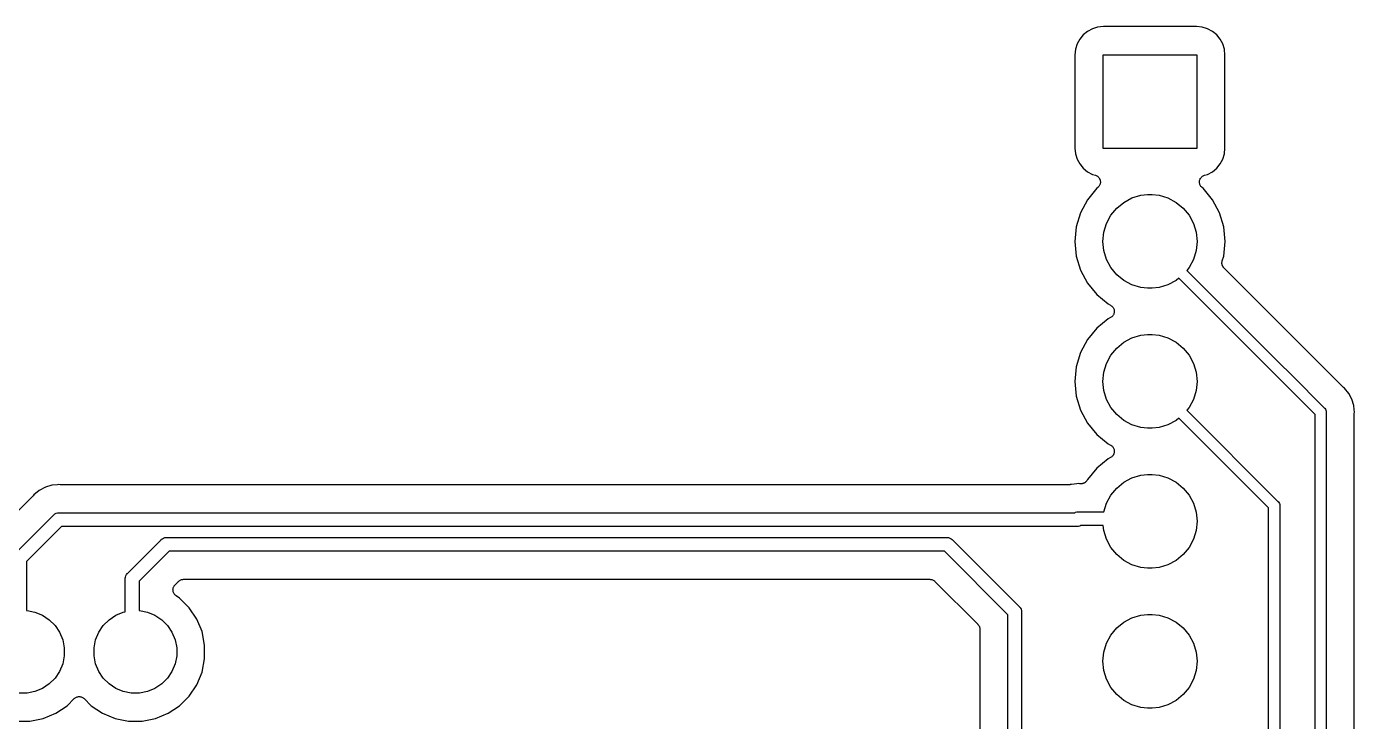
# Model space of a CAD drawing. Extents: x 1.79 to 9.66, y -5.89 to -1.5.
# Drawn here: x 7.895 to 8.844, y -5.356 to -4.859 of the extents above; entities that cross this region are included whole.
import ezdxf

# ---------------------------------------------------------------- set-up
doc = ezdxf.new("R2010")
doc.units = 0
doc.header["$MEASUREMENT"] = 0
doc.layers.add('BLACK', color=7, linetype='CONTINUOUS')

msp = doc.modelspace()

# ---------------------------------------------------------------- linework, layer by layer
at = {"layer": 'BLACK', "linetype": 'CONTINUOUS'}
for p, q in [((8.65032, -4.86512), (8.64783, -4.86817)), ((8.65337, -4.86263), (8.65032, -4.86512)), ((8.65684, -4.86077), (8.65337, -4.86263)), ((8.66061, -4.85962), (8.65684, -4.86077)), ((8.66478, -4.85921), (8.66061, -4.85962)), ((8.73122, -4.85921), (8.66478, -4.85921)), ((8.73539, -4.85962), (8.73122, -4.85921)), ((8.73916, -4.86077), (8.73539, -4.85962)), ((8.74263, -4.86263), (8.73916, -4.86077)), ((8.74568, -4.86512), (8.74263, -4.86263)), ((8.74817, -4.86817), (8.74568, -4.86512)), ((8.64482, -4.87541), (8.64441, -4.87958)), ((8.64597, -4.87164), (8.64482, -4.87541)), ((8.64783, -4.86817), (8.64597, -4.87164)), ((8.75003, -4.87164), (8.74817, -4.86817)), ((8.75118, -4.87541), (8.75003, -4.87164)), ((8.75159, -4.87958), (8.75118, -4.87541)), ((8.64441, -4.87958), (8.64441, -4.94602)), ((8.66454, -4.94626), (8.66454, -4.87934)), ((8.66454, -4.87934), (8.73146, -4.87934)), ((8.73146, -4.87934), (8.73146, -4.94626)), ((8.75159, -4.94602), (8.75159, -4.87958)), ((8.64441, -4.94602), (8.64482, -4.95019)), ((8.64482, -4.95019), (8.64597, -4.95396)), ((8.73146, -4.94626), (8.66454, -4.94626)), ((8.75003, -4.95396), (8.75118, -4.95019)), ((8.75118, -4.95019), (8.75159, -4.94602)), ((8.64597, -4.95396), (8.64783, -4.95743)), ((8.64783, -4.95743), (8.65032, -4.96048)), ((8.65032, -4.96048), (8.65337, -4.96297)), ((8.74263, -4.96297), (8.74568, -4.96048)), ((8.74568, -4.96048), (8.74817, -4.95743)), ((8.74817, -4.95743), (8.75003, -4.95396)), ((8.65337, -4.96297), (8.65684, -4.96483)), ((8.65684, -4.96483), (8.65908, -4.96551)), ((8.65908, -4.96551), (8.65913, -4.96553)), ((8.65913, -4.96553), (8.65913, -4.96553)), ((8.65913, -4.96553), (8.65913, -4.96553)), ((8.65913, -4.96553), (8.65915, -4.96553)), ((8.65915, -4.96553), (8.6596, -4.96572)), ((8.6596, -4.96572), (8.66003, -4.96591)), ((8.66003, -4.96591), (8.66004, -4.96591)), ((8.66004, -4.96591), (8.66005, -4.96592)), ((8.66005, -4.96592), (8.66045, -4.96619)), ((8.66045, -4.96619), (8.66084, -4.96646)), ((8.66084, -4.96646), (8.66084, -4.96646)), ((8.66084, -4.96646), (8.66085, -4.96647)), ((8.66085, -4.96647), (8.66119, -4.96682)), ((8.66119, -4.96682), (8.66152, -4.96715)), ((8.66152, -4.96715), (8.66153, -4.96716)), ((8.66153, -4.96716), (8.66153, -4.96717)), ((8.66153, -4.96717), (8.6618, -4.96757)), ((8.6618, -4.96757), (8.66206, -4.96797)), ((8.66206, -4.96797), (8.66206, -4.96798)), ((8.66206, -4.96798), (8.66207, -4.96799)), ((8.66207, -4.96799), (8.66225, -4.96843)), ((8.66225, -4.96843), (8.66243, -4.96887)), ((8.66251, -4.97129), (8.66241, -4.97176)), ((8.66241, -4.97176), (8.66241, -4.97177)), ((8.66243, -4.96887), (8.66243, -4.96888)), ((8.66243, -4.96888), (8.66243, -4.96889)), ((8.66243, -4.96889), (8.66252, -4.96936)), ((8.66261, -4.97082), (8.66251, -4.97129)), ((8.66252, -4.96936), (8.66261, -4.96983)), ((8.66261, -4.96983), (8.66261, -4.96984)), ((8.66261, -4.96984), (8.66261, -4.96985)), ((8.66261, -4.96985), (8.66261, -4.97033)), ((8.66261, -4.97033), (8.66261, -4.9708)), ((8.66261, -4.9708), (8.66261, -4.97081)), ((8.66261, -4.97081), (8.66261, -4.97082)), ((8.73339, -4.96978), (8.7334, -4.96977)), ((8.73339, -4.97025), (8.73339, -4.96978)), ((8.73339, -4.97073), (8.73339, -4.97025)), ((8.73339, -4.97074), (8.73339, -4.97073)), ((8.73339, -4.97076), (8.73339, -4.97074)), ((8.73348, -4.97122), (8.73339, -4.97076)), ((8.7334, -4.96976), (8.73349, -4.96929)), ((8.7334, -4.96977), (8.7334, -4.96976)), ((8.73357, -4.97169), (8.73348, -4.97122)), ((8.73349, -4.96929), (8.73359, -4.96882)), ((8.73357, -4.9717), (8.73357, -4.97169)), ((8.73357, -4.97171), (8.73357, -4.9717)), ((8.73375, -4.97216), (8.73357, -4.97171)), ((8.73359, -4.9688), (8.73378, -4.96837)), ((8.73359, -4.96881), (8.73359, -4.9688)), ((8.73359, -4.96882), (8.73359, -4.96881)), ((8.73378, -4.96837), (8.73397, -4.96792)), ((8.73397, -4.96791), (8.73398, -4.9679)), ((8.73397, -4.96792), (8.73397, -4.96791)), ((8.73398, -4.9679), (8.73424, -4.96751)), ((8.73424, -4.96751), (8.73451, -4.96711)), ((8.73451, -4.96711), (8.73452, -4.96711)), ((8.73452, -4.9671), (8.73487, -4.96676)), ((8.73452, -4.96711), (8.73452, -4.9671)), ((8.73487, -4.96676), (8.7352, -4.96643)), ((8.7352, -4.96643), (8.73521, -4.96642)), ((8.73521, -4.96642), (8.73522, -4.96641)), ((8.73522, -4.96641), (8.73562, -4.96615)), ((8.73562, -4.96615), (8.73601, -4.96588)), ((8.73601, -4.96588), (8.73602, -4.96588)), ((8.73602, -4.96588), (8.73603, -4.96587)), ((8.73603, -4.96587), (8.73648, -4.96569)), ((8.73648, -4.96569), (8.73692, -4.96551)), ((8.73692, -4.96551), (8.73916, -4.96483)), ((8.73916, -4.96483), (8.74263, -4.96297)), ((8.66001, -4.97481), (8.65333, -4.98295)), ((8.66081, -4.97416), (8.66001, -4.97481)), ((8.66114, -4.97383), (8.66081, -4.97416)), ((8.66148, -4.97349), (8.66114, -4.97383)), ((8.66149, -4.97348), (8.66148, -4.97349)), ((8.6615, -4.97347), (8.66149, -4.97348)), ((8.66176, -4.97308), (8.6615, -4.97347)), ((8.66203, -4.97268), (8.66176, -4.97308)), ((8.66204, -4.97266), (8.66203, -4.97267)), ((8.66203, -4.97267), (8.66203, -4.97268)), ((8.66222, -4.97223), (8.66204, -4.97266)), ((8.66241, -4.97178), (8.66222, -4.97223)), ((8.66241, -4.97177), (8.66241, -4.97178)), ((8.68513, -4.98173), (8.69144, -4.97982)), ((8.69144, -4.97982), (8.69636, -4.97934)), ((8.69636, -4.97934), (8.69964, -4.97934)), ((8.69964, -4.97934), (8.70456, -4.97982)), ((8.70456, -4.97982), (8.71087, -4.98173)), ((8.73393, -4.9726), (8.73375, -4.97216)), ((8.73393, -4.97261), (8.73393, -4.9726)), ((8.73394, -4.97262), (8.73393, -4.97261)), ((8.7342, -4.97301), (8.73394, -4.97262)), ((8.73446, -4.97342), (8.7342, -4.97301)), ((8.73447, -4.97342), (8.73446, -4.97342)), ((8.73447, -4.97343), (8.73447, -4.97342)), ((8.73481, -4.97377), (8.73447, -4.97343)), ((8.73514, -4.97412), (8.73481, -4.97377)), ((8.73516, -4.97413), (8.73514, -4.97412)), ((8.73519, -4.97416), (8.73516, -4.97413)), ((8.73516, -4.97413), (8.73516, -4.97413)), ((8.73516, -4.97413), (8.73516, -4.97413)), ((8.73599, -4.97481), (8.73519, -4.97416)), ((8.74267, -4.98295), (8.73599, -4.97481)), ((8.65333, -4.98295), (8.64837, -4.99224)), ((8.67004, -4.99412), (8.67422, -4.98902)), ((8.67422, -4.98902), (8.67932, -4.98484)), ((8.67932, -4.98484), (8.68513, -4.98173)), ((8.71087, -4.98173), (8.71668, -4.98484)), ((8.71668, -4.98484), (8.72178, -4.98902)), ((8.72178, -4.98902), (8.72596, -4.99412)), ((8.74763, -4.99224), (8.74267, -4.98295)), ((8.64837, -4.99224), (8.64531, -5.00232)), ((8.66502, -5.00624), (8.66693, -4.99993)), ((8.66693, -4.99993), (8.67004, -4.99412)), ((8.72596, -4.99412), (8.72907, -4.99993)), ((8.72907, -4.99993), (8.73098, -5.00624)), ((8.75069, -5.00232), (8.74763, -4.99224)), ((8.64531, -5.00232), (8.64428, -5.0128)), ((8.66437, -5.0128), (8.66502, -5.00624)), ((8.73098, -5.00624), (8.73163, -5.0128)), ((8.75172, -5.0128), (8.75069, -5.00232)), ((8.64428, -5.0128), (8.64531, -5.02328)), ((8.66502, -5.01936), (8.66437, -5.0128)), ((8.73163, -5.0128), (8.73098, -5.01936)), ((8.75069, -5.02328), (8.75172, -5.0128)), ((8.64531, -5.02328), (8.64837, -5.03336)), ((8.66693, -5.02567), (8.66502, -5.01936)), ((8.67004, -5.03148), (8.66693, -5.02567)), ((8.72907, -5.02567), (8.72596, -5.03148)), ((8.73098, -5.01936), (8.72907, -5.02567)), ((8.74942, -5.02816), (8.74944, -5.02794)), ((8.74944, -5.02843), (8.74942, -5.02816)), ((8.74944, -5.02772), (8.7495, -5.02746)), ((8.74944, -5.02794), (8.74944, -5.02772)), ((8.74944, -5.02869), (8.74944, -5.02843)), ((8.74949, -5.02891), (8.74944, -5.02869)), ((8.7495, -5.02746), (8.74953, -5.02719)), ((8.74953, -5.02719), (8.74959, -5.02698)), ((8.74959, -5.02698), (8.74964, -5.02676)), ((8.74964, -5.02676), (8.75069, -5.02328)), ((8.64837, -5.03336), (8.65333, -5.04265)), ((8.67422, -5.03658), (8.67004, -5.03148)), ((8.67932, -5.04076), (8.67422, -5.03658)), ((8.72596, -5.03148), (8.72432, -5.03347)), ((8.72432, -5.03347), (8.79029, -5.09944)), ((8.74951, -5.02913), (8.74949, -5.02891)), ((8.74958, -5.02939), (8.74951, -5.02913)), ((8.74963, -5.02965), (8.74958, -5.02939)), ((8.74972, -5.02986), (8.74963, -5.02965)), ((8.74978, -5.03007), (8.74972, -5.02986)), ((8.7499, -5.03031), (8.74978, -5.03007)), ((8.75, -5.03055), (8.7499, -5.03031)), ((8.75012, -5.03074), (8.75, -5.03055)), ((8.75023, -5.03094), (8.75012, -5.03074)), ((8.75039, -5.03115), (8.75023, -5.03094)), ((8.75054, -5.03137), (8.75039, -5.03115)), ((8.7507, -5.03153), (8.75054, -5.03137)), ((8.75084, -5.0317), (8.7507, -5.03153)), ((8.75088, -5.03175), (8.75084, -5.0317)), ((8.81385, -5.09471), (8.75088, -5.03175)), ((8.65333, -5.04265), (8.66001, -5.05079)), ((8.68513, -5.04387), (8.67932, -5.04076)), ((8.69144, -5.04578), (8.68513, -5.04387)), ((8.69636, -5.04626), (8.69144, -5.04578)), ((8.69964, -5.04626), (8.69636, -5.04626)), ((8.70456, -5.04578), (8.69964, -5.04626)), ((8.71087, -5.04387), (8.70456, -5.04578)), ((8.71668, -5.04076), (8.71087, -5.04387)), ((8.71867, -5.03912), (8.71668, -5.04076)), ((8.78464, -5.10509), (8.71867, -5.03912)), ((8.66001, -5.05079), (8.66815, -5.05747)), ((8.66815, -5.05747), (8.66988, -5.05839)), ((8.66988, -5.05839), (8.66992, -5.05841)), ((8.66992, -5.05841), (8.66992, -5.05841)), ((8.66992, -5.05841), (8.66992, -5.05841)), ((8.66992, -5.05841), (8.66994, -5.05842)), ((8.66994, -5.05842), (8.67033, -5.05869)), ((8.67033, -5.05869), (8.67072, -5.05896)), ((8.67103, -5.06633), (8.67069, -5.06667)), ((8.67072, -5.05896), (8.67073, -5.05897)), ((8.67073, -5.05897), (8.67074, -5.05898)), ((8.67074, -5.05898), (8.67108, -5.05932)), ((8.67136, -5.066), (8.67103, -5.06633)), ((8.67108, -5.05932), (8.67141, -5.05966)), ((8.67137, -5.06599), (8.67136, -5.066)), ((8.67138, -5.06598), (8.67137, -5.06599)), ((8.67165, -5.06558), (8.67138, -5.06598)), ((8.67141, -5.05966), (8.67142, -5.05967)), ((8.67142, -5.05967), (8.67142, -5.05968)), ((8.67142, -5.05968), (8.67168, -5.06007)), ((8.67191, -5.06519), (8.67165, -5.06558)), ((8.67168, -5.06007), (8.67195, -5.06047)), ((8.67192, -5.06518), (8.67191, -5.06519)), ((8.67211, -5.06473), (8.67192, -5.06517)), ((8.67192, -5.06517), (8.67192, -5.06518)), ((8.67195, -5.06047), (8.67195, -5.06048)), ((8.67195, -5.06048), (8.67196, -5.06049)), ((8.67196, -5.06049), (8.67213, -5.06093)), ((8.67229, -5.06429), (8.67211, -5.06473)), ((8.67213, -5.06093), (8.67231, -5.06138)), ((8.6723, -5.06427), (8.67229, -5.06428)), ((8.67229, -5.06428), (8.67229, -5.06429)), ((8.67239, -5.0638), (8.6723, -5.06427)), ((8.67231, -5.06138), (8.67231, -5.06139)), ((8.67231, -5.06139), (8.67232, -5.0614)), ((8.67232, -5.0614), (8.67241, -5.06187)), ((8.67249, -5.06333), (8.67239, -5.0638)), ((8.67241, -5.06187), (8.6725, -5.06234)), ((8.6725, -5.06283), (8.67249, -5.06331)), ((8.67249, -5.06331), (8.67249, -5.06332)), ((8.67249, -5.06332), (8.67249, -5.06333)), ((8.6725, -5.06234), (8.6725, -5.06235)), ((8.6725, -5.06235), (8.6725, -5.06236)), ((8.6725, -5.06236), (8.6725, -5.06283)), ((8.66001, -5.07481), (8.65333, -5.08295)), ((8.66815, -5.06813), (8.66001, -5.07481)), ((8.66988, -5.06721), (8.66815, -5.06813)), ((8.67027, -5.06695), (8.66988, -5.06721)), ((8.67067, -5.06668), (8.67027, -5.06695)), ((8.67068, -5.06667), (8.67067, -5.06668)), ((8.67069, -5.06667), (8.67068, -5.06667)), ((8.65333, -5.08295), (8.64837, -5.09224)), ((8.67422, -5.08902), (8.67932, -5.08484)), ((8.67932, -5.08484), (8.68513, -5.08173)), ((8.68513, -5.08173), (8.69144, -5.07982)), ((8.69144, -5.07982), (8.69636, -5.07934)), ((8.69636, -5.07934), (8.69964, -5.07934)), ((8.69964, -5.07934), (8.70456, -5.07982)), ((8.70456, -5.07982), (8.71087, -5.08173)), ((8.71087, -5.08173), (8.71668, -5.08484)), ((8.71668, -5.08484), (8.72178, -5.08902)), ((8.64837, -5.09224), (8.64531, -5.10232)), ((8.66693, -5.09993), (8.67004, -5.09412)), ((8.67004, -5.09412), (8.67422, -5.08902)), ((8.72178, -5.08902), (8.72596, -5.09412)), ((8.72596, -5.09412), (8.72907, -5.09993)), ((8.83596, -5.11682), (8.81385, -5.09471)), ((8.81385, -5.09471), (8.81385, -5.09471)), ((8.64531, -5.10232), (8.64428, -5.1128)), ((8.66502, -5.10624), (8.66693, -5.09993)), ((8.72907, -5.09993), (8.73098, -5.10624)), ((8.79029, -5.09944), (8.79884, -5.10799)), ((8.64428, -5.1128), (8.64531, -5.12328)), ((8.66437, -5.1128), (8.66502, -5.10624)), ((8.66502, -5.11936), (8.66437, -5.1128)), ((8.73098, -5.10624), (8.73163, -5.1128)), ((8.73163, -5.1128), (8.73098, -5.11936)), ((8.79319, -5.11364), (8.78464, -5.10509)), ((8.816, -5.13646), (8.79319, -5.11364)), ((8.79319, -5.11364), (8.79319, -5.11364)), ((8.79884, -5.10799), (8.79884, -5.10799)), ((8.79884, -5.10799), (8.82269, -5.13184)), ((8.64531, -5.12328), (8.64837, -5.13336)), ((8.66693, -5.12567), (8.66502, -5.11936)), ((8.73098, -5.11936), (8.72907, -5.12567)), ((8.83612, -5.11696), (8.83596, -5.11682)), ((8.83627, -5.11711), (8.83612, -5.11696)), ((8.83632, -5.11715), (8.83627, -5.11711)), ((8.83705, -5.11775), (8.83632, -5.11715)), ((8.84005, -5.1214), (8.83705, -5.11775)), ((8.84228, -5.12557), (8.84005, -5.1214)), ((8.67004, -5.13148), (8.66693, -5.12567)), ((8.67422, -5.13658), (8.67004, -5.13148)), ((8.72596, -5.13148), (8.72432, -5.13347)), ((8.72907, -5.12567), (8.72596, -5.13148)), ((8.82269, -5.13184), (8.82284, -5.13196)), ((8.82284, -5.13196), (8.82334, -5.13257)), ((8.82334, -5.13257), (8.82371, -5.13326)), ((8.84365, -5.1301), (8.84228, -5.12557)), ((8.84391, -5.13279), (8.84365, -5.1301)), ((8.84411, -5.1348), (8.84391, -5.13279)), ((8.84391, -5.13279), (8.84391, -5.13279)), ((8.64837, -5.13336), (8.65333, -5.14265)), ((8.67932, -5.14076), (8.67422, -5.13658)), ((8.68513, -5.14387), (8.67932, -5.14076)), ((8.71668, -5.14076), (8.71087, -5.14387)), ((8.71867, -5.13912), (8.71668, -5.14076)), ((8.7828, -5.20325), (8.71867, -5.13912)), ((8.72432, -5.13347), (8.78948, -5.19863)), ((8.816, -5.67834), (8.816, -5.13646)), ((8.82371, -5.13326), (8.82394, -5.13402)), ((8.82394, -5.13402), (8.824, -5.13459)), ((8.824, -5.13459), (8.82402, -5.1348)), ((8.82402, -5.1348), (8.824, -5.135)), ((8.824, -5.135), (8.824, -5.6798)), ((8.844, -5.13615), (8.84402, -5.13594)), ((8.844, -5.13622), (8.844, -5.13615)), ((8.844, -5.67858), (8.844, -5.13622)), ((8.84402, -5.13573), (8.84411, -5.1348)), ((8.84402, -5.13594), (8.84402, -5.13573)), ((8.65333, -5.14265), (8.66001, -5.15079)), ((8.66001, -5.15079), (8.66815, -5.15747)), ((8.69144, -5.14578), (8.68513, -5.14387)), ((8.69636, -5.14626), (8.69144, -5.14578)), ((8.69964, -5.14626), (8.69636, -5.14626)), ((8.70456, -5.14578), (8.69964, -5.14626)), ((8.71087, -5.14387), (8.70456, -5.14578)), ((8.66815, -5.15747), (8.66988, -5.15839)), ((8.66988, -5.15839), (8.66992, -5.15841)), ((8.66992, -5.15841), (8.66992, -5.15841)), ((8.66992, -5.15841), (8.66992, -5.15841)), ((8.66992, -5.15841), (8.66994, -5.15842)), ((8.66994, -5.15842), (8.67033, -5.15869)), ((8.67033, -5.15869), (8.67072, -5.15896)), ((8.67072, -5.15896), (8.67073, -5.15897)), ((8.67073, -5.15897), (8.67074, -5.15898)), ((8.67074, -5.15898), (8.67108, -5.15932)), ((8.67108, -5.15932), (8.67141, -5.15966)), ((8.67141, -5.15966), (8.67142, -5.15967)), ((8.67142, -5.15967), (8.67142, -5.15968)), ((8.67142, -5.15968), (8.67168, -5.16007)), ((8.67168, -5.16007), (8.67195, -5.16047)), ((8.67195, -5.16047), (8.67195, -5.16048)), ((8.67195, -5.16048), (8.67196, -5.16049)), ((8.67196, -5.16049), (8.67213, -5.16093)), ((8.67213, -5.16093), (8.67231, -5.16138)), ((8.67231, -5.16138), (8.67231, -5.16139)), ((8.67231, -5.16139), (8.67232, -5.1614)), ((8.67232, -5.1614), (8.67241, -5.16187)), ((8.66815, -5.16813), (8.66001, -5.17481)), ((8.66988, -5.16721), (8.66815, -5.16813)), ((8.67027, -5.16695), (8.66988, -5.16721)), ((8.67067, -5.16668), (8.67027, -5.16695)), ((8.67068, -5.16667), (8.67067, -5.16668)), ((8.67069, -5.16667), (8.67068, -5.16667)), ((8.67103, -5.16633), (8.67069, -5.16667)), ((8.67136, -5.166), (8.67103, -5.16633)), ((8.67137, -5.16599), (8.67136, -5.166)), ((8.67138, -5.16598), (8.67137, -5.16599)), ((8.67165, -5.16558), (8.67138, -5.16598)), ((8.67191, -5.16519), (8.67165, -5.16558)), ((8.67192, -5.16518), (8.67191, -5.16519)), ((8.67211, -5.16473), (8.67192, -5.16517)), ((8.67192, -5.16517), (8.67192, -5.16518)), ((8.67229, -5.16429), (8.67211, -5.16473)), ((8.6723, -5.16427), (8.67229, -5.16428)), ((8.67229, -5.16428), (8.67229, -5.16429)), ((8.67239, -5.1638), (8.6723, -5.16427)), ((8.67249, -5.16333), (8.67239, -5.1638)), ((8.67241, -5.16187), (8.6725, -5.16234)), ((8.6725, -5.16283), (8.67249, -5.16331)), ((8.67249, -5.16331), (8.67249, -5.16332)), ((8.67249, -5.16332), (8.67249, -5.16333)), ((8.6725, -5.16234), (8.6725, -5.16235)), ((8.6725, -5.16235), (8.6725, -5.16236)), ((8.6725, -5.16236), (8.6725, -5.16283)), ((8.66001, -5.17481), (8.65333, -5.18295)), ((8.68513, -5.18173), (8.69144, -5.17982)), ((8.69144, -5.17982), (8.69636, -5.17934)), ((8.69636, -5.17934), (8.69964, -5.17934)), ((8.69964, -5.17934), (8.70456, -5.17982)), ((8.70456, -5.17982), (8.71087, -5.18173)), ((7.90872, -5.18848), (7.90439, -5.19079)), ((7.91342, -5.18705), (7.90872, -5.18848)), ((7.91732, -5.18667), (7.91342, -5.18705)), ((7.91733, -5.18667), (7.91732, -5.18667)), ((7.91831, -5.18657), (7.91733, -5.18667)), ((7.91929, -5.18667), (7.91831, -5.18657)), ((7.9195, -5.18667), (7.91929, -5.18667)), ((7.91971, -5.18669), (7.9195, -5.18667)), ((7.91978, -5.18669), (7.91971, -5.18669)), ((8.64008, -5.18669), (7.91978, -5.18669)), ((8.64029, -5.18667), (8.64008, -5.18669)), ((8.64051, -5.18667), (8.64029, -5.18667)), ((8.64078, -5.18662), (8.64051, -5.18667)), ((8.64105, -5.1866), (8.64078, -5.18662)), ((8.64126, -5.18654), (8.64105, -5.1866)), ((8.64147, -5.1865), (8.64126, -5.18654)), ((8.64153, -5.18648), (8.64147, -5.1865)), ((8.64185, -5.18638), (8.64153, -5.18648)), ((8.64575, -5.186), (8.64185, -5.18638)), ((8.64576, -5.186), (8.64575, -5.186)), ((8.64674, -5.1859), (8.64576, -5.186)), ((8.64772, -5.186), (8.64674, -5.1859)), ((8.64793, -5.186), (8.64772, -5.186)), ((8.64814, -5.18602), (8.64793, -5.186)), ((8.64821, -5.18602), (8.64814, -5.18602)), ((8.64869, -5.18602), (8.64821, -5.18602)), ((8.64891, -5.186), (8.64869, -5.18602)), ((8.64914, -5.186), (8.64891, -5.186)), ((8.6494, -5.18595), (8.64914, -5.186)), ((8.64967, -5.18593), (8.6494, -5.18595)), ((8.64988, -5.18586), (8.64967, -5.18593)), ((8.6501, -5.18582), (8.64988, -5.18586)), ((8.65034, -5.18572), (8.6501, -5.18582)), ((8.6506, -5.18564), (8.65034, -5.18572)), ((8.6508, -5.18554), (8.6506, -5.18564)), ((8.651, -5.18546), (8.6508, -5.18554)), ((8.65123, -5.18531), (8.651, -5.18546)), ((8.65146, -5.18519), (8.65123, -5.18531)), ((8.65163, -5.18504), (8.65146, -5.18519)), ((8.65182, -5.18492), (8.65163, -5.18504)), ((8.65201, -5.18474), (8.65182, -5.18492)), ((8.65222, -5.18457), (8.65201, -5.18474)), ((8.65236, -5.1844), (8.65222, -5.18457)), ((8.65252, -5.18424), (8.65236, -5.1844)), ((8.65267, -5.18402), (8.65252, -5.18424)), ((8.65284, -5.18382), (8.65267, -5.18402)), ((8.65294, -5.18362), (8.65284, -5.18382)), ((8.65307, -5.18344), (8.65294, -5.18362)), ((8.6531, -5.18338), (8.65307, -5.18344)), ((8.65333, -5.18295), (8.6531, -5.18338)), ((8.67004, -5.19412), (8.67422, -5.18902)), ((8.67422, -5.18902), (8.67932, -5.18484)), ((8.67932, -5.18484), (8.68513, -5.18173)), ((8.71087, -5.18173), (8.71668, -5.18484)), ((8.71668, -5.18484), (8.72178, -5.18902)), ((8.72178, -5.18902), (8.72596, -5.19412)), ((7.89965, -5.19503), (7.87385, -5.22083)), ((7.89978, -5.19487), (7.89965, -5.19503)), ((7.89993, -5.19472), (7.89978, -5.19487)), ((7.89998, -5.19467), (7.89993, -5.19472)), ((7.9006, -5.19391), (7.89998, -5.19467)), ((7.90439, -5.19079), (7.9006, -5.19391)), ((8.66693, -5.19993), (8.67004, -5.19412)), ((8.72596, -5.19412), (8.72907, -5.19993)), ((8.78948, -5.19863), (8.78964, -5.19876)), ((8.78964, -5.19876), (8.79013, -5.19936)), ((8.79013, -5.19936), (8.79051, -5.20006)), ((7.88712, -5.23584), (7.91466, -5.2083)), ((7.91466, -5.2083), (7.91481, -5.20812)), ((7.91481, -5.20812), (7.915, -5.20796)), ((7.915, -5.20796), (7.91556, -5.2075)), ((7.915, -5.20796), (7.915, -5.20796)), ((7.91556, -5.2075), (7.91641, -5.20705)), ((7.91556, -5.2075), (7.91556, -5.2075)), ((7.91556, -5.2075), (7.91556, -5.2075)), ((7.91641, -5.20705), (7.91734, -5.20676)), ((7.91734, -5.20676), (7.91807, -5.20669)), ((7.91807, -5.20669), (7.91831, -5.20667)), ((7.91807, -5.20669), (7.91807, -5.20669)), ((7.91831, -5.20667), (7.91855, -5.20669)), ((7.91855, -5.20669), (8.64425, -5.20669)), ((8.64425, -5.20669), (8.64484, -5.20637)), ((8.64484, -5.20637), (8.64577, -5.20609)), ((8.64577, -5.20609), (8.6465, -5.20602)), ((8.6465, -5.20602), (8.64674, -5.206)), ((8.6465, -5.20602), (8.6465, -5.20602)), ((8.64674, -5.206), (8.64698, -5.20602)), ((8.64698, -5.20602), (8.66509, -5.20602)), ((8.66509, -5.20602), (8.66693, -5.19993)), ((8.72907, -5.19993), (8.73098, -5.20624)), ((8.73098, -5.20624), (8.73163, -5.2128)), ((8.7828, -5.66155), (8.7828, -5.20325)), ((8.79051, -5.20006), (8.79073, -5.20081)), ((8.79073, -5.20081), (8.79079, -5.2014)), ((8.79079, -5.2014), (8.79081, -5.2016)), ((8.79081, -5.2016), (8.79079, -5.20179)), ((8.79079, -5.20179), (8.79079, -5.66301)), ((7.92035, -5.21654), (7.89535, -5.24153)), ((8.64582, -5.21654), (7.92035, -5.21654)), ((8.64606, -5.21656), (8.64582, -5.21654)), ((8.64631, -5.21654), (8.64606, -5.21656)), ((8.64703, -5.21646), (8.64631, -5.21654)), ((8.64631, -5.21654), (8.64631, -5.21654)), ((8.64796, -5.21618), (8.64703, -5.21646)), ((8.64856, -5.21586), (8.64796, -5.21618)), ((8.66468, -5.21586), (8.64856, -5.21586)), ((8.66502, -5.21936), (8.66468, -5.21586)), ((8.73163, -5.2128), (8.73098, -5.21936)), ((7.96744, -5.25001), (7.99143, -5.22602)), ((7.99143, -5.22602), (7.99158, -5.22583)), ((7.99158, -5.22583), (7.99182, -5.22564)), ((7.99182, -5.22564), (7.99233, -5.22522)), ((7.99233, -5.22522), (7.99319, -5.22476)), ((7.99319, -5.22476), (7.99411, -5.22448)), ((7.99411, -5.22448), (7.99484, -5.22441)), ((7.99484, -5.22441), (7.99508, -5.22439)), ((7.99484, -5.22441), (7.99484, -5.22441)), ((7.99508, -5.22439), (7.99532, -5.22441)), ((7.99532, -5.22441), (8.55291, -5.22441)), ((8.55291, -5.22441), (8.55315, -5.22439)), ((8.55315, -5.22439), (8.55339, -5.22441)), ((8.55339, -5.22441), (8.55339, -5.22441)), ((8.55339, -5.22441), (8.55411, -5.22448)), ((8.55411, -5.22448), (8.55504, -5.22476)), ((8.55504, -5.22476), (8.5559, -5.22522)), ((8.5559, -5.22522), (8.55665, -5.22583)), ((8.55665, -5.22583), (8.5568, -5.22602)), ((8.5568, -5.22602), (8.60469, -5.27391)), ((8.66693, -5.22567), (8.66502, -5.21936)), ((8.67004, -5.23148), (8.66693, -5.22567)), ((8.72907, -5.22567), (8.72596, -5.23148)), ((8.73098, -5.21936), (8.72907, -5.22567)), ((7.99712, -5.23425), (7.97567, -5.2557)), ((8.55111, -5.23425), (7.99712, -5.23425)), ((8.59646, -5.2796), (8.55111, -5.23425)), ((8.67422, -5.23658), (8.67004, -5.23148)), ((8.67932, -5.24076), (8.67422, -5.23658)), ((8.72178, -5.23658), (8.71668, -5.24076)), ((8.72596, -5.23148), (8.72178, -5.23658)), ((7.89535, -5.24153), (7.89535, -5.27657)), ((8.68513, -5.24387), (8.67932, -5.24076)), ((8.69144, -5.24578), (8.68513, -5.24387)), ((8.69636, -5.24626), (8.69144, -5.24578)), ((8.69964, -5.24626), (8.69636, -5.24626)), ((8.70456, -5.24578), (8.69964, -5.24626)), ((8.71087, -5.24387), (8.70456, -5.24578)), ((8.71668, -5.24076), (8.71087, -5.24387)), ((7.9658, -5.25366), (7.96583, -5.25342)), ((7.96583, -5.2539), (7.9658, -5.25366)), ((7.96583, -5.25342), (7.9659, -5.2527)), ((7.96583, -5.25342), (7.96583, -5.25342)), ((7.96583, -5.27743), (7.96583, -5.2539)), ((7.9659, -5.2527), (7.96618, -5.25177)), ((7.96618, -5.25177), (7.96664, -5.25091)), ((7.96664, -5.25091), (7.96725, -5.25016)), ((7.96725, -5.25016), (7.96744, -5.25001)), ((7.97567, -5.2557), (7.97567, -5.27657)), ((8.00137, -5.25828), (8.00394, -5.25572)), ((8.00394, -5.25572), (8.00395, -5.25571)), ((8.00395, -5.2557), (8.00399, -5.25567)), ((8.00395, -5.25571), (8.00395, -5.2557)), ((8.00395, -5.2557), (8.00395, -5.2557)), ((8.00399, -5.25567), (8.00435, -5.25538)), ((8.00435, -5.25538), (8.00471, -5.25509)), ((8.00471, -5.25509), (8.00473, -5.25508)), ((8.00473, -5.25508), (8.00475, -5.25506)), ((8.00475, -5.25506), (8.00516, -5.25485)), ((8.00516, -5.25485), (8.00557, -5.25463)), ((8.00557, -5.25463), (8.00559, -5.25462)), ((8.00559, -5.25462), (8.00562, -5.25461)), ((8.00562, -5.25461), (8.00606, -5.25448)), ((8.00606, -5.25448), (8.0065, -5.25435)), ((8.0065, -5.25435), (8.00653, -5.25435)), ((8.00653, -5.25435), (8.00655, -5.25434)), ((8.00655, -5.25434), (8.00701, -5.2543)), ((8.00701, -5.2543), (8.00747, -5.25425)), ((8.00747, -5.25425), (8.54076, -5.25425)), ((8.54076, -5.25425), (8.54077, -5.25425)), ((8.54077, -5.25425), (8.54077, -5.25425)), ((8.54077, -5.25425), (8.54077, -5.25425)), ((8.54077, -5.25425), (8.54083, -5.25425)), ((8.54083, -5.25425), (8.54129, -5.2543)), ((8.54129, -5.2543), (8.54174, -5.25435)), ((8.54174, -5.25435), (8.54177, -5.25436)), ((8.54177, -5.25436), (8.5418, -5.25436)), ((8.5418, -5.25436), (8.54224, -5.2545)), ((8.54224, -5.2545), (8.54268, -5.25464)), ((8.54268, -5.25464), (8.5427, -5.25465)), ((8.5427, -5.25465), (8.54273, -5.25466)), ((8.54273, -5.25466), (8.54313, -5.25488)), ((8.54313, -5.25488), (8.54354, -5.2551)), ((8.54354, -5.2551), (8.54356, -5.25511)), ((8.54356, -5.25511), (8.54358, -5.25513)), ((8.54358, -5.25513), (8.54394, -5.25542)), ((8.54394, -5.25542), (8.54429, -5.25572)), ((8.54429, -5.25572), (8.57499, -5.28642)), ((7.9999, -5.2618), (7.99991, -5.26179)), ((7.99995, -5.26227), (7.9999, -5.2618)), ((7.99991, -5.26177), (7.99996, -5.2613)), ((7.99991, -5.26179), (7.99991, -5.26177)), ((7.99999, -5.26274), (7.99995, -5.26227)), ((7.99996, -5.2613), (8, -5.26083)), ((8, -5.26276), (7.99999, -5.26274)), ((8, -5.26083), (8.00001, -5.26082)), ((8, -5.26277), (8, -5.26276)), ((8.00013, -5.26323), (8, -5.26277)), ((8.00001, -5.2608), (8.00015, -5.26035)), ((8.00001, -5.26082), (8.00001, -5.2608)), ((8.00026, -5.26368), (8.00013, -5.26323)), ((8.00015, -5.26035), (8.00029, -5.2599)), ((8.00027, -5.26369), (8.00026, -5.26368)), ((8.00028, -5.26371), (8.00027, -5.26369)), ((8.0005, -5.26413), (8.00028, -5.26371)), ((8.00029, -5.2599), (8.0003, -5.25988)), ((8.0003, -5.25987), (8.00053, -5.25945)), ((8.0003, -5.25988), (8.0003, -5.25987)), ((8.00071, -5.26455), (8.0005, -5.26413)), ((8.00053, -5.25945), (8.00075, -5.25904)), ((8.00072, -5.26456), (8.00071, -5.26455)), ((8.00073, -5.26457), (8.00072, -5.26456)), ((8.00103, -5.26494), (8.00073, -5.26457)), ((8.00075, -5.25904), (8.00076, -5.25903)), ((8.00076, -5.25903), (8.00077, -5.25901)), ((8.00077, -5.25901), (8.00107, -5.25865)), ((8.00132, -5.26531), (8.00103, -5.26494)), ((8.00107, -5.25865), (8.00137, -5.25828)), ((8.00133, -5.26532), (8.00132, -5.26531)), ((8.00134, -5.26533), (8.00133, -5.26532)), ((8.0017, -5.26563), (8.00134, -5.26533)), ((8.00207, -5.26594), (8.0017, -5.26563)), ((8.00209, -5.26595), (8.00207, -5.26594)), ((8.00209, -5.26596), (8.00209, -5.26595)), ((8.00213, -5.26598), (8.00209, -5.26596)), ((8.00209, -5.26596), (8.00209, -5.26596)), ((8.0046, -5.26763), (8.00213, -5.26598)), ((8.0115, -5.27453), (8.0046, -5.26763)), ((8.01692, -5.28264), (8.0115, -5.27453)), ((8.60469, -5.27391), (8.60487, -5.27406)), ((8.60487, -5.27406), (8.60503, -5.27425)), ((8.60503, -5.27425), (8.60503, -5.27425)), ((8.60503, -5.27425), (8.60538, -5.27468)), ((8.60538, -5.27468), (8.60549, -5.27481)), ((8.60549, -5.27481), (8.60595, -5.27567)), ((7.89535, -5.27657), (7.89562, -5.27657)), ((7.89562, -5.27657), (7.90133, -5.27771)), ((7.90133, -5.27771), (7.9067, -5.27994)), ((7.9067, -5.27994), (7.91154, -5.28317)), ((7.91154, -5.28317), (7.91565, -5.28728)), ((7.9501, -5.28728), (7.95421, -5.28317)), ((7.95421, -5.28317), (7.95904, -5.27994)), ((7.95904, -5.27994), (7.96442, -5.27771)), ((7.96442, -5.27771), (7.96583, -5.27743)), ((7.97567, -5.27657), (7.97594, -5.27657)), ((7.97594, -5.27657), (7.98164, -5.27771)), ((7.98164, -5.27771), (7.98702, -5.27994)), ((7.98702, -5.27994), (7.99185, -5.28317)), ((7.99185, -5.28317), (7.99597, -5.28728)), ((8.02066, -5.29166), (8.01692, -5.28264)), ((8.59646, -5.44267), (8.59646, -5.2796)), ((8.60595, -5.27567), (8.60623, -5.27659)), ((8.60623, -5.27659), (8.6063, -5.27732)), ((8.6063, -5.27732), (8.6063, -5.27732)), ((8.6063, -5.27732), (8.60632, -5.27756)), ((8.60632, -5.27756), (8.6063, -5.2778)), ((8.6063, -5.2778), (8.6063, -5.44088)), ((8.67422, -5.28902), (8.67932, -5.28484)), ((8.67932, -5.28484), (8.68513, -5.28173)), ((8.68513, -5.28173), (8.69144, -5.27982)), ((8.69144, -5.27982), (8.69636, -5.27934)), ((8.69636, -5.27934), (8.69964, -5.27934)), ((8.69964, -5.27934), (8.70456, -5.27982)), ((8.70456, -5.27982), (8.71087, -5.28173)), ((8.71087, -5.28173), (8.71668, -5.28484)), ((8.71668, -5.28484), (8.72178, -5.28902)), ((7.91565, -5.28728), (7.91888, -5.29212)), ((7.91888, -5.29212), (7.92111, -5.29749)), ((7.94464, -5.29749), (7.94686, -5.29212)), ((7.94686, -5.29212), (7.9501, -5.28728)), ((7.99597, -5.28728), (7.9992, -5.29212)), ((7.9992, -5.29212), (8.00142, -5.29749)), ((8.02256, -5.30122), (8.02066, -5.29166)), ((8.57499, -5.28642), (8.575, -5.28643)), ((8.575, -5.28643), (8.575, -5.28643)), ((8.575, -5.28643), (8.57501, -5.28643)), ((8.57501, -5.28643), (8.57504, -5.28647)), ((8.57504, -5.28647), (8.57533, -5.28683)), ((8.57533, -5.28683), (8.57562, -5.28719)), ((8.57562, -5.28719), (8.57563, -5.28721)), ((8.57563, -5.28721), (8.57565, -5.28723)), ((8.57565, -5.28723), (8.57586, -5.28764)), ((8.57586, -5.28764), (8.57608, -5.28805)), ((8.57608, -5.28805), (8.57609, -5.28807)), ((8.57609, -5.28807), (8.5761, -5.2881)), ((8.5761, -5.2881), (8.57623, -5.28854)), ((8.57623, -5.28854), (8.57636, -5.28898)), ((8.57636, -5.28898), (8.57636, -5.28901)), ((8.57636, -5.28901), (8.57637, -5.28903)), ((8.57637, -5.28903), (8.57641, -5.28949)), ((8.57641, -5.28949), (8.57646, -5.28995)), ((8.57646, -5.28995), (8.57646, -5.44144)), ((8.66693, -5.29993), (8.67004, -5.29412)), ((8.67004, -5.29412), (8.67422, -5.28902)), ((8.72178, -5.28902), (8.72596, -5.29412)), ((8.72596, -5.29412), (8.72907, -5.29993)), ((7.92111, -5.29749), (7.92224, -5.30319)), ((7.92224, -5.30319), (7.92224, -5.30901)), ((7.9435, -5.30319), (7.94464, -5.29749)), ((7.9435, -5.30901), (7.9435, -5.30319)), ((8.00142, -5.29749), (8.00256, -5.30319)), ((8.00256, -5.30319), (8.00256, -5.30901)), ((8.02256, -5.31098), (8.02256, -5.30122)), ((8.66502, -5.30624), (8.66693, -5.29993)), ((8.72907, -5.29993), (8.73098, -5.30624)), ((7.92224, -5.30901), (7.92111, -5.31472)), ((7.94464, -5.31472), (7.9435, -5.30901)), ((8.00256, -5.30901), (8.00142, -5.31472)), ((8.02066, -5.32055), (8.02256, -5.31098)), ((8.66437, -5.3128), (8.66502, -5.30624)), ((8.66502, -5.31936), (8.66437, -5.3128)), ((8.73098, -5.30624), (8.73163, -5.3128)), ((8.73163, -5.3128), (8.73098, -5.31936)), ((7.91888, -5.32009), (7.91565, -5.32493)), ((7.92111, -5.31472), (7.91888, -5.32009)), ((7.94686, -5.32009), (7.94464, -5.31472)), ((7.9501, -5.32493), (7.94686, -5.32009)), ((7.9992, -5.32009), (7.99597, -5.32493)), ((8.00142, -5.31472), (7.9992, -5.32009)), ((8.01692, -5.32956), (8.02066, -5.32055)), ((8.66693, -5.32567), (8.66502, -5.31936)), ((8.73098, -5.31936), (8.72907, -5.32567)), ((7.9067, -5.33227), (7.90133, -5.3345)), ((7.91154, -5.32904), (7.9067, -5.33227)), ((7.91565, -5.32493), (7.91154, -5.32904)), ((7.95421, -5.32904), (7.9501, -5.32493)), ((7.95904, -5.33227), (7.95421, -5.32904)), ((7.96442, -5.3345), (7.95904, -5.33227)), ((7.98702, -5.33227), (7.98164, -5.3345)), ((7.99185, -5.32904), (7.98702, -5.33227)), ((7.99597, -5.32493), (7.99185, -5.32904)), ((8.0115, -5.33767), (8.01692, -5.32956)), ((8.67004, -5.33148), (8.66693, -5.32567)), ((8.67422, -5.33658), (8.67004, -5.33148)), ((8.72596, -5.33148), (8.72178, -5.33658)), ((8.72907, -5.32567), (8.72596, -5.33148)), ((7.89562, -5.33563), (7.88981, -5.33563)), ((7.90133, -5.3345), (7.89562, -5.33563)), ((7.92429, -5.34457), (7.92934, -5.33952)), ((7.92934, -5.33952), (7.92936, -5.3395)), ((7.92936, -5.3395), (7.92939, -5.33947)), ((7.92936, -5.3395), (7.92936, -5.3395)), ((7.92936, -5.3395), (7.92936, -5.3395)), ((7.92939, -5.33947), (7.92976, -5.33918)), ((7.92976, -5.33918), (7.93012, -5.33888)), ((7.93012, -5.33888), (7.93014, -5.33888)), ((7.93014, -5.33888), (7.93015, -5.33887)), ((7.93015, -5.33887), (7.93057, -5.33865)), ((7.93057, -5.33865), (7.93098, -5.33843)), ((7.93098, -5.33843), (7.931, -5.33842)), ((7.931, -5.33842), (7.93102, -5.33842)), ((7.93102, -5.33842), (7.93147, -5.33828)), ((7.93147, -5.33828), (7.93192, -5.33815)), ((7.93192, -5.33815), (7.93194, -5.33815)), ((7.93194, -5.33815), (7.93195, -5.33814)), ((7.93195, -5.33814), (7.93242, -5.3381)), ((7.93242, -5.3381), (7.93289, -5.33806)), ((7.93289, -5.33806), (7.93291, -5.33806)), ((7.93291, -5.33806), (7.93293, -5.33806)), ((7.93293, -5.33806), (7.93339, -5.33811)), ((7.93339, -5.33811), (7.93386, -5.33816)), ((7.93386, -5.33816), (7.93388, -5.33816)), ((7.93388, -5.33816), (7.9339, -5.33816)), ((7.9339, -5.33816), (7.93434, -5.3383)), ((7.93434, -5.3383), (7.9348, -5.33844)), ((7.9348, -5.33844), (7.93481, -5.33845)), ((7.93481, -5.33845), (7.93483, -5.33846)), ((7.93483, -5.33846), (7.93524, -5.33868)), ((7.93524, -5.33868), (7.93566, -5.3389)), ((7.93566, -5.3389), (7.93567, -5.33891)), ((7.93567, -5.33891), (7.93568, -5.33892)), ((7.93568, -5.33892), (7.93604, -5.33922)), ((7.93604, -5.33922), (7.93641, -5.33952)), ((7.93641, -5.33952), (7.94146, -5.34457)), ((7.97012, -5.33563), (7.96442, -5.3345)), ((7.97594, -5.33563), (7.97012, -5.33563)), ((7.98164, -5.3345), (7.97594, -5.33563)), ((8.0046, -5.34457), (8.0115, -5.33767)), ((8.67932, -5.34076), (8.67422, -5.33658)), ((8.68513, -5.34387), (8.67932, -5.34076)), ((8.71668, -5.34076), (8.71087, -5.34387)), ((8.72178, -5.33658), (8.71668, -5.34076)), ((7.90716, -5.35373), (7.91618, -5.34999)), ((7.91618, -5.34999), (7.92429, -5.34457)), ((7.94146, -5.34457), (7.94957, -5.34999)), ((7.94957, -5.34999), (7.95858, -5.35373)), ((7.98748, -5.35373), (7.99649, -5.34999)), ((7.99649, -5.34999), (8.0046, -5.34457)), ((8.69144, -5.34578), (8.68513, -5.34387)), ((8.69636, -5.34626), (8.69144, -5.34578)), ((8.69964, -5.34626), (8.69636, -5.34626)), ((8.70456, -5.34578), (8.69964, -5.34626)), ((8.71087, -5.34387), (8.70456, -5.34578)), ((7.88784, -5.35563), (7.89759, -5.35563)), ((7.89759, -5.35563), (7.90716, -5.35373)), ((7.95858, -5.35373), (7.96815, -5.35563)), ((7.96815, -5.35563), (7.97791, -5.35563)), ((7.97791, -5.35563), (7.98748, -5.35373))]:
    msp.add_line(p, q, dxfattribs=at)

doc.saveas('drawing.dxf')
